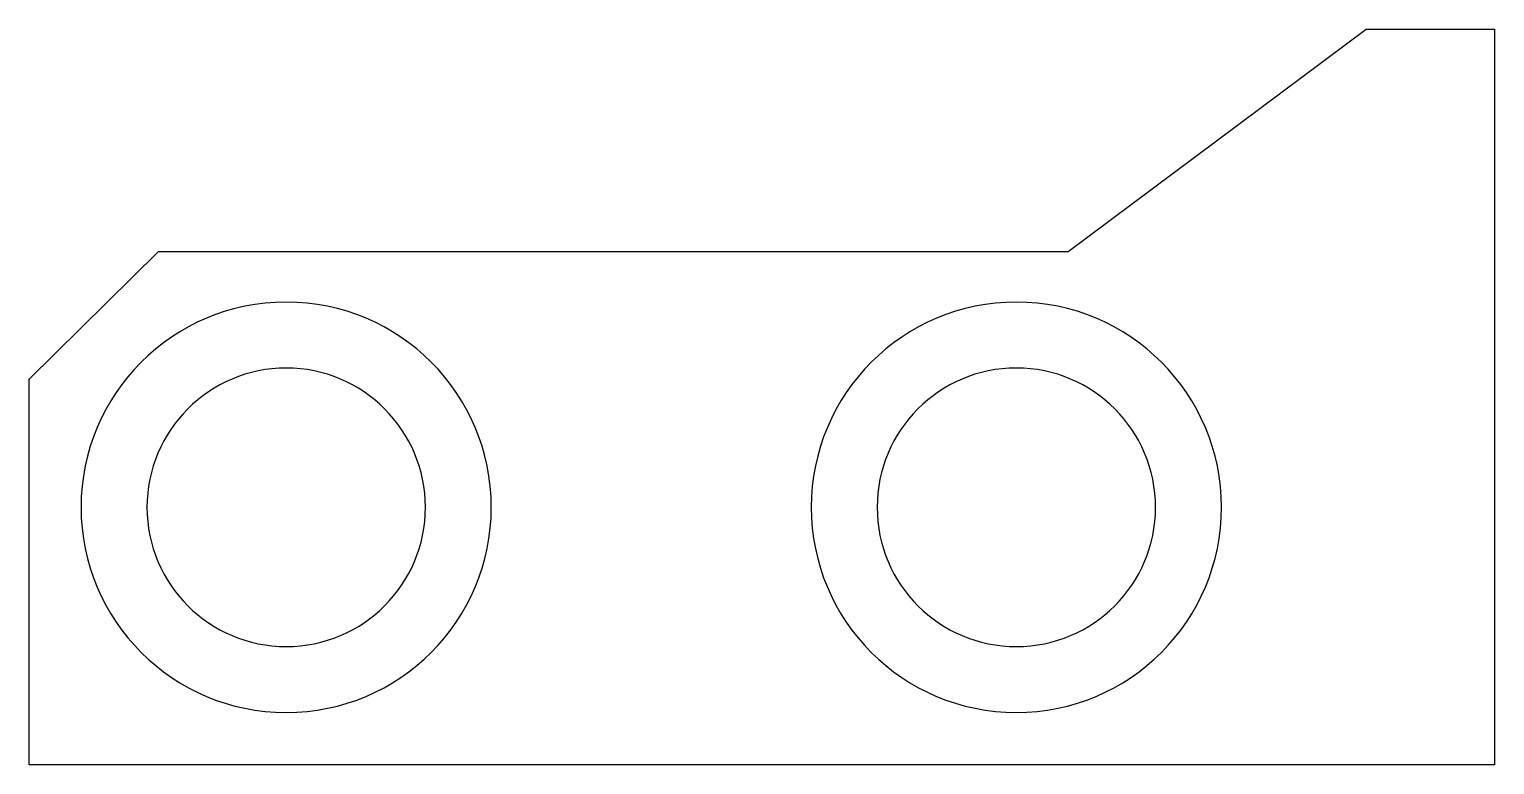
# Model space of a CAD drawing. Extents: x 0 to 100, y 0 to 50.
import ezdxf

# ---------------------------------------------------------------- set-up
doc = ezdxf.new("R2010")
doc.units = 0
doc.layers.add('LAYER_1', color=7, linetype='CONTINUOUS')

msp = doc.modelspace()

# ---------------------------------------------------------------- linework, layer by layer
at = {"layer": 'LAYER_1', "color": 250}
msp.add_lwpolyline([(0, 0), (0, 26.3), (8.82, 35), (70.89, 35), (91.23, 50.17), (100, 50.17), (100, 0), (0, 0)], dxfattribs=at)
for points in [[(17.53, 3.56), (9.8, 3.56), (3.53, 9.83), (3.53, 17.56), (3.53, 25.29), (9.8, 31.56), (17.53, 31.56), (25.27, 31.56), (31.53, 25.29), (31.53, 17.56), (31.53, 9.83), (25.27, 3.56), (17.53, 3.56)], [(67.36, 3.56), (59.63, 3.56), (53.36, 9.83), (53.36, 17.56), (53.36, 25.29), (59.63, 31.56), (67.36, 31.56), (75.09, 31.56), (81.36, 25.29), (81.36, 17.56), (81.36, 9.83), (75.09, 3.56), (67.36, 3.56)], [(17.53, 8.06), (12.29, 8.06), (8.03, 12.31), (8.03, 17.56), (8.03, 22.8), (12.29, 27.06), (17.53, 27.06), (22.78, 27.06), (27.03, 22.8), (27.03, 17.56), (27.03, 12.31), (22.78, 8.06), (17.53, 8.06)], [(67.36, 8.06), (62.11, 8.06), (57.86, 12.31), (57.86, 17.56), (57.86, 22.8), (62.11, 27.06), (67.36, 27.06), (72.61, 27.06), (76.86, 22.8), (76.86, 17.56), (76.86, 12.31), (72.61, 8.06), (67.36, 8.06)]]:
    msp.add_open_spline(points, degree=3, knots=[0, 0, 0, 0, 1, 1, 1, 2, 2, 2, 3, 3, 3, 4, 4, 4, 4], dxfattribs=at)

doc.saveas('drawing.dxf')
